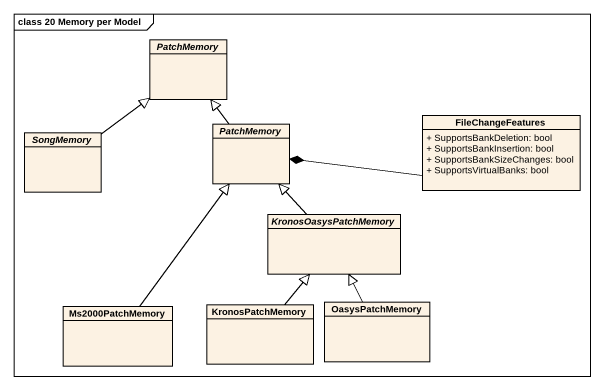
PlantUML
@startuml
mainframe class 20 Memory per Model
hide circle
hide empty members
skinparam classAttributeIconSize 0
abstract class PatchMemory
abstract class SongMemory
abstract class "PatchMemory" as PatchMemory_2
class FileChangeFeatures {
  + SupportsBankDeletion: bool
  + SupportsBankInsertion: bool
  + SupportsBankSizeChanges: bool
  + SupportsVirtualBanks: bool
}
abstract class KronosOasysPatchMemory
class Ms2000PatchMemory
class KronosPatchMemory
class OasysPatchMemory
SongMemory -up-|> PatchMemory
PatchMemory_2 -up-|> PatchMemory
FileChangeFeatures -left-* PatchMemory_2
KronosOasysPatchMemory -up-|> PatchMemory_2
Ms2000PatchMemory -up-|> PatchMemory_2
KronosPatchMemory -up-|> KronosOasysPatchMemory
OasysPatchMemory -up-|> KronosOasysPatchMemory
@enduml
